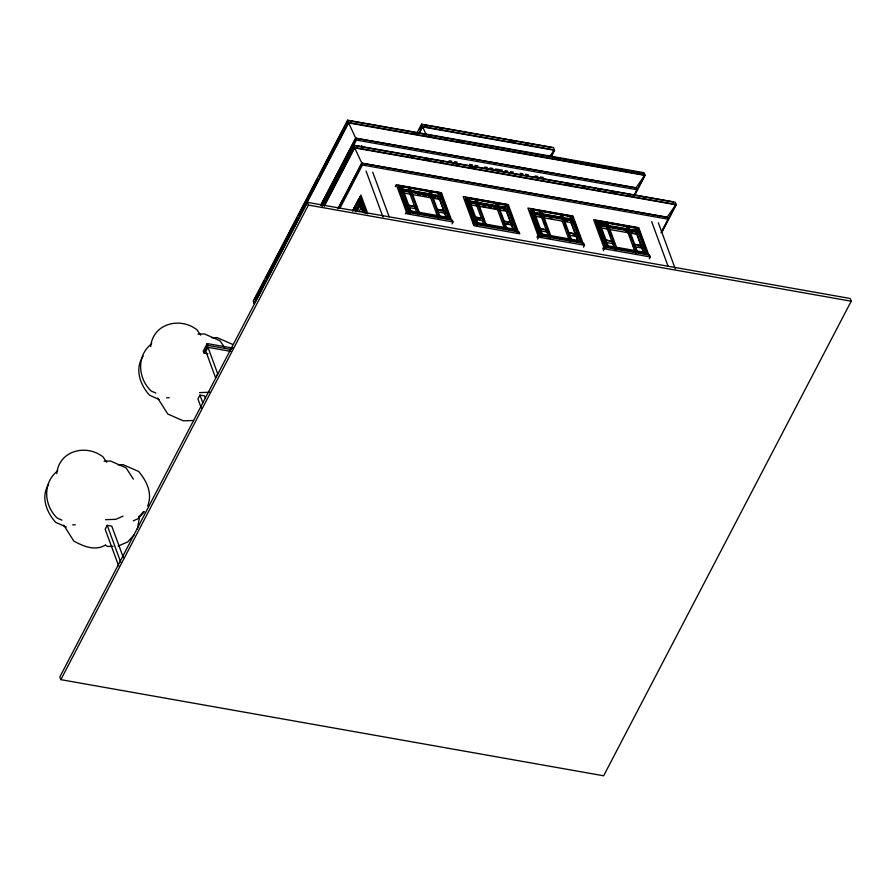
<?xml version="1.0" encoding="UTF-8"?>
<svg xmlns="http://www.w3.org/2000/svg" width="896" height="896" viewBox="0 0 896 896"><rect width="100%" height="100%" fill="white"/><g stroke="black" fill="none" stroke-linecap="round" stroke-linejoin="round"><path stroke-width="1.34" d="M56.739 473.648C59.002 450.654 85.792 443.71 102.872 456.736L106.691 462.224M150.685 346.562C152.947 323.568 179.738 316.624 196.806 329.65L200.637 335.138M137.357 529.211L139.205 518.896L138.97 516.13M147.638 506.083C152.701 493.36 146.832 481.174 138.645 471.464L123.133 464.677L118.003 464.856M123.368 557.659L111.776 526.154L107.184 525.347L105.168 529.211L118.686 565.958M233.139 348.186L207.189 343.582L203.246 351.142L203.918 352.957L208.006 353.685M203.918 352.957L207.861 345.397L207.189 343.582M207.984 347.334L205.878 351.378L215.6 377.821L217.706 373.778L207.984 347.334L231.347 351.478M205.509 398.496L204.557 395.898L199.954 395.091L197.938 398.955L201.286 408.027M347.603 120.21L253.254 301.078L254.262 303.789L348.6 122.931L347.603 120.21L644.056 172.715L645.064 175.437L634.715 195.261M254.43 299.578L264.746 279.81M266.034 277.346L296.957 218.053M298.245 215.578L317.576 178.528M318.864 176.053L347.861 120.467L348.051 121.005M255.92 297.629L258.496 292.69M266.224 277.872L267.512 275.397M277.816 255.64L279.115 253.165M289.419 233.408L290.707 230.933M302.949 207.469L304.237 204.994M310.038 193.872L311.326 191.408M321.63 171.64L324.856 165.469M342.25 132.115L345.475 125.944M254.094 303.341L348.443 122.472L644.896 174.989L635.958 187.947L355.779 138.32L348.443 122.472M307.395 202.35L59.842 676.928L60.85 679.65L603.646 775.79L851.2 301.213L850.203 298.491L307.395 202.35L308.392 205.072L60.85 679.65M320.712 205.117L355.667 138.107L636.25 187.813L636.978 189.773L633.741 195.978M320.902 205.184L355.779 138.32M321.989 205.934L356.384 140.078L355.667 138.107M322.325 206.035L353.293 146.675M323.165 205.33L325.741 200.379M336.067 180.6L337.355 178.125M324.117 205.722L354.514 147.448L676.021 204.4L661.797 231.672M324.285 206.17L354.682 147.896L353.685 145.186L675.192 202.126L676.189 204.848L661.965 232.12M337.938 208.734L361.749 163.083L667.386 217.224L668.102 219.184L661.024 232.758M338.587 207.917L361.861 163.296L354.514 147.448M339.942 208.23L362.466 165.043L361.749 163.083M352.486 211.053L358.77 199.013L363.866 212.856M352.811 210.594L360.909 195.059L367.875 213.965M353.797 209.238L359.666 197.994L361.234 198.274L365.915 211.008M353.438 210.65L359.576 198.811L361.144 199.091M361.234 198.274L359.442 198.43L364.594 212.442M356.138 208.701L358.635 203.896M356.474 209.72L359.699 203.538M356.07 211.926L360.494 203.437M356.955 211.389L360.752 204.12L362.835 204.49M359.038 211.758L361.57 206.909M417.077 132.877L421.602 124.219L553.538 147.582L554.534 150.304L551.309 156.498M419.272 129.416L421.848 124.477L551.589 147.459M419.205 132.664L422.43 126.482L554.378 149.856L549.898 156.341M419.373 133.123L422.598 126.941L421.602 124.219M395.36 186.693L396.368 184.766L441.47 192.752L451.864 220.998M399.19 185.83L398.496 187.141L408.061 213.125L408.744 211.803L399.19 185.83L440.944 193.222L450.498 219.206L408.744 211.803M399.157 187.611L399.851 186.301L440.552 193.514M399.347 188.082L400.546 185.797L440.205 192.83L449.982 219.117M401.15 191.923L402.069 190.165L441.739 197.187L441.986 197.87L402.315 190.837L401.408 192.595M406.538 206.562L407.456 204.803L416.797 207.021L407.68 205.408M405.406 213.976L406.414 212.038L452.346 220.181L453.006 221.995L451.998 223.922M409.942 213.965L411.141 211.68L401.688 185.998M417.693 214.861L418.611 213.102L409.158 187.421L410.099 187.589L419.552 213.27L418.634 215.029M439.365 193.458L438.178 195.742L435.501 195.261M431.682 194.23L438.2 195.787L437.864 194.902M440.25 194.544L440.944 193.222M438.323 218.512L439.23 216.754L429.789 191.072L430.73 191.24L440.171 216.922L439.23 216.754M505.87 204.725L465.987 197.658L465.304 198.979L474.869 224.963M465.83 199.069L466.514 197.758L476.078 223.731M465.965 199.45L466.648 198.128M466.155 199.92L467.354 197.635L507.013 204.658L516.779 230.944M467.958 203.75L468.877 201.992L508.547 209.026L508.794 209.698L469.123 202.675L468.205 204.434M473.346 218.389L474.264 216.63L483.605 218.848L482.686 220.606L476.179 219.453M473.57 218.994L474.488 217.235L483.605 218.848M476.75 225.803L477.949 223.518L468.496 197.837M505.008 207.614L506.173 205.285L468.798 198.666M551.141 156.038L553.728 151.088M516.622 232.355L517.306 231.034L507.226 204.96M530.712 209.126L530.029 210.437L539.582 236.421L540.266 235.11L530.712 209.126L572.466 216.518L582.03 242.502L540.266 235.11M530.544 210.538L531.238 209.216L540.792 235.2M530.69 210.907L531.373 209.597L572.085 216.81M530.88 211.378L532.067 209.093L571.738 216.126L581.504 242.413M532.683 215.219L533.59 213.461L573.261 220.483L573.507 221.166L533.848 214.144L532.93 215.891M538.059 229.858L538.978 228.099L548.33 230.317L539.202 228.704L538.283 230.462M536.928 237.272L537.936 235.334L583.867 243.477L584.528 245.291L583.52 247.218M537.589 239.086L538.608 237.149L527.901 208.062L572.992 216.048L583.386 244.294M541.475 237.261L542.662 234.976L533.221 209.294M549.214 238.157L550.133 236.398L540.691 210.717L541.621 210.885L551.074 236.566L550.155 238.325M567.034 218.557L569.722 219.083L570.886 216.754M569.845 241.808L570.763 240.05L561.31 214.368L562.251 214.536L571.704 240.218L570.763 240.05M595.784 222.096L596.478 220.774L638.232 228.166L647.786 254.15L606.032 246.758L596.478 220.774M596.31 222.186L596.994 220.864L606.558 246.848M596.445 222.566L597.139 221.245L636.653 228.402L635.488 230.731L628.768 229.544M598.438 226.867L599.357 225.109L639.027 232.131M598.696 227.539L599.357 225.109M603.826 241.506L604.744 239.747L614.085 241.965L604.744 239.747M604.05 242.11L604.968 240.352M602.694 248.92L603.702 246.982L649.622 255.125L650.294 256.939L649.286 258.866M603.355 250.734L604.363 248.797L593.656 219.71L638.758 227.696L649.152 255.942M606.032 246.758L605.349 248.069L596.266 223.395M634.547 194.802L644.246 176.221M614.981 249.805L615.899 248.046L606.446 222.365L607.387 222.533L616.84 248.214L615.922 249.973M635.611 253.456L636.518 251.698L627.077 226.016L628.018 226.184L637.459 251.866L636.518 251.698M48.586 484.344C40.611 497.09 46.469 512.053 55.642 522.334L66.338 527.083M143.17 356.149C134.434 368.939 139.989 384.731 149.587 395.248L159.096 399.47M143.394 511.627L138.477 517.877M676.021 204.4L667.083 217.358L361.861 163.296M151.715 343.728C136.304 355.51 137.771 378.224 151.122 390.981L155.882 393.086M57.77 470.814C42.358 482.586 43.826 505.31 57.187 518.067L61.936 520.173M144.424 511.694L138.062 518.717L133.258 520.845M134.131 534.822L127.77 541.845L118.171 546.101M123.032 516.13L115.83 519.333L105.56 519.691M105.627 544.88C95.323 551.488 83.474 546.291 73.842 541.128L63.728 525.123M198.027 334.174L204.445 333.939L219.957 340.738L224.549 347.323M211.938 337.77L217.078 337.59L232.59 344.378M199.494 392.616L209.765 392.246M166.634 397.768L169.21 397.678M193.57 420.47L183.299 420.829L167.787 414.042L157.674 398.037M104.093 461.25L110.51 461.026L126.022 467.813L133.37 479.114M72.699 524.854L75.264 524.765M113.03 546.291L107.901 546.47L105.493 545.451M424.771 125.496L427.504 125.978M439.802 128.15L442.523 128.632M510.81 140.728L513.542 141.221M525.84 143.394L528.573 143.875M422.598 126.941L554.534 150.304M349.227 120.714L643.675 173.365M414.053 132.686L416.797 133.179M429.173 135.374L431.928 135.856M444.304 138.051L447.048 138.533M459.424 140.728L462.179 141.21M555.677 157.774L558.421 158.267M570.797 160.451L573.541 160.944M585.917 163.128L588.672 163.621M601.048 165.816L603.792 166.298M348.6 122.931L645.064 175.437M356.384 140.078L636.978 189.773M449.12 160.742L451.853 161.224M454.586 161.706L457.307 162.187M469.594 164.36L472.326 164.842M475.059 165.334L477.792 165.816M484.613 167.026L487.346 167.507M490.078 167.989L492.8 168.47M495.533 168.952L502.354 170.162M505.086 170.654L507.819 171.136M510.552 171.618L513.274 172.099M520.106 173.309L522.838 173.79M525.56 174.272L528.293 174.765M535.114 175.974L537.846 176.456M540.579 176.938L543.312 177.419M353.931 145.443L673.232 202.003M410.558 155.971L413.314 156.453M425.69 158.648L428.445 159.141M440.832 161.325L443.587 161.818M455.974 164.013L458.73 164.494M471.117 166.69L473.861 167.182M567.448 183.758L570.203 184.24M582.59 186.435L585.346 186.928M597.733 189.123L600.477 189.605M612.864 191.8L615.619 192.293M628.006 194.488L630.762 194.97M643.149 197.165L645.893 197.658M354.682 147.896L676.189 204.848M362.466 165.043L668.102 219.184M496.619 204.837L495.678 204.669L504.179 227.774M601.877 223.518L605.942 224.246M402.147 189L428.994 193.749M468.955 200.827L505.198 207.245L510.81 222.51M533.68 212.296L540.389 213.483M543.077 213.965L569.912 218.714L575.534 233.979M599.435 223.944L635.678 230.362L644.101 253.254M401.957 189.37L408.811 190.534M411.354 191.027L428.837 194.085M470.277 201.421L474.286 202.138M480.85 203.336L483.627 203.784M486.214 204.288L494.301 205.677M498.31 206.394L503.664 207.379M533.49 212.666L539 213.595M542.875 214.323L560.358 217.381M599.245 224.314L610.109 226.195M612.674 226.688L626.125 229.029M599.603 225.792L639.274 232.814M417.57 194.824L420.302 195.317M423.035 195.798L425.768 196.28M428.512 196.762L435.344 197.971M438.088 198.464L440.821 198.946M483 206.416L485.744 206.898M488.477 207.39L491.21 207.872M493.942 208.354L498.053 209.082M503.518 210.056L506.262 210.538M539.515 216.429L542.248 216.91M549.091 218.12L551.824 218.613M564.133 220.786L566.877 221.278M625.8 231.706L632.632 232.926M635.376 233.408L638.109 233.89M404.141 193.088L439.701 199.382M470.949 204.915L507.875 211.456M535.662 216.384L572.6 222.925M601.429 228.032L636.989 234.326M644.123 245.997L634.211 244.238L644.347 246.602M440.966 211.938L443.442 212.374M506.531 223.552L509.006 223.989M572.488 235.234L574.963 235.67M638.254 246.882L640.73 247.318M437.472 211.882L446.141 213.416M505.512 223.933L512.949 225.254M568.994 235.178L577.674 236.712M634.749 246.826L643.429 248.36M477.254 219.083L479.864 219.542M409.371 207.626L415.878 208.779L415.666 208.174M540.893 230.922L547.411 232.075L547.187 231.47M606.659 242.57L613.166 243.723L612.954 243.118M410.838 210.851L448.202 217.47M477.635 222.69L515.01 229.309M542.36 234.147L579.723 240.766M608.126 245.795L645.49 252.414M449.658 218.501L409.987 211.478L400.546 185.797M516.466 230.339L476.795 223.317L467.354 197.635M581.179 241.797L541.52 234.774L532.067 209.093M646.946 253.445L607.275 246.422L597.834 220.741L637.493 227.774L647.27 254.061M413.202 212.24L415.912 212.722M418.611 213.102L421.344 213.685M425.41 214.413L430.842 215.365M496.294 226.957L501.715 227.92M504.437 228.402L507.147 228.883M540.658 234.819L547.434 236.018M550.133 236.398L551.074 236.566M561.008 238.426L563.718 238.907M575.938 241.069L580.003 241.786M615.899 248.046L616.84 248.214M630.84 250.79L633.562 251.272M517.306 231.034L475.552 223.642L465.987 197.658M473.222 223.877L519.142 232.008L519.814 233.822L473.883 225.691L463.176 196.594L508.278 204.579L518.672 232.826M453.006 221.995L407.075 213.853L396.368 184.766M538.608 237.149L584.528 245.291M604.363 248.797L650.294 256.939M308.392 205.072L851.2 301.213M207.861 345.397L231.078 349.507M422.43 126.482L426.384 135.016M658.347 222.802L675.237 268.71M651.661 221.614L668.069 266.213M636.35 227.573L645.792 253.243M635.152 229.858L643.44 252.358M628.992 233.083L631.344 239.501M633.293 245.997L633.517 246.602M626.158 227.774L634.659 250.891M608.362 229.432L610.725 235.85M605.528 224.123L614.04 247.24M598.976 220.942L608.429 246.624M595.952 220.114L606.346 248.36M570.584 215.914L580.037 241.595M576.464 236.522L577.875 240.341M569.397 218.198L569.699 219.038M571.122 222.902L577.427 240.027M564.637 225.288L566.059 229.141M560.392 216.126L561.344 218.702M562.285 221.267L568.904 239.243M544.018 221.626L545.429 225.478M539.773 212.475L548.274 235.592M530.197 208.466L540.59 236.712M505.87 204.456L515.312 230.138M511.75 225.064L513.621 230.149M504.672 206.741L505.624 209.306M506.565 211.882L512.96 229.242M506.979 228.76L497.538 203.078L496.597 202.91L506.038 228.592M502.757 221.525L504.179 225.378M502.813 222.891L503.037 223.496M475.048 201.018L481.197 217.706M482.138 220.27L483.549 224.123M465.472 196.997L475.395 223.966M439.174 192.338L439.779 194.006M439.062 192.618L448.504 218.299M438.39 195.418L444.002 210.683M444.942 213.226L446.342 217.045M439.286 198.755L446.152 217.414M428.87 192.83L429.811 195.406M430.763 197.971L437.371 215.947M408.24 189.179L416.752 212.296M399.706 185.92L409.27 211.904M398.664 185.17L409.058 213.416M372.747 172.211L389.155 216.81M361.67 145.443L362.6 147.963M366.061 171.024L382.962 216.944M359.901 196.986L365.938 213.382M359.666 197.994L365.288 213.27M358.266 199.976L362.902 212.565M356.586 207.782L357.515 210.302M354.502 207.413L355.891 211.187M354.088 208.197L355.018 210.717M199.954 395.091L202.821 402.864M107.184 525.347L120.702 562.094M476.907 199.416L475.966 199.259L485.419 224.93L486.36 225.098L476.907 199.416M446.835 211.053L436.923 209.294L447.059 211.658L446.835 211.053M513.643 222.891L503.731 221.133L513.867 223.496L513.643 222.891M578.368 234.349L568.445 232.59L578.581 234.954L578.368 234.349"/></g></svg>
